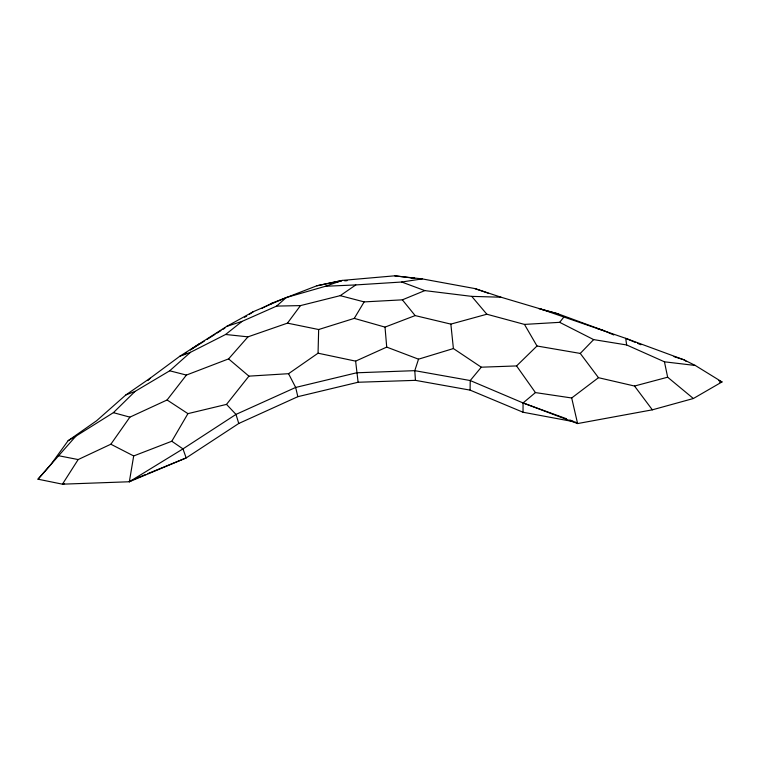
<?xml version="1.0" encoding="UTF-8"?>
<svg xmlns="http://www.w3.org/2000/svg" width="760" height="760" viewBox="0 0 760 760"><rect width="100%" height="100%" fill="white"/><g stroke="black" fill="none" stroke-linecap="round" stroke-linejoin="round"><path stroke-width="1.14" d="M574.227 421.791L523.032 412.233L523.061 402.952L535.429 392.587L571.691 397.983L598.471 377.691L634.524 386.033L667.65 377.207L693.367 398.515L722 381.938L695.295 365.474L684.067 359.851L625.708 338.333L540.825 309.044L501.001 297.207L474.81 288.553L422.237 278.901L394.677 275.823L342.228 280.411L316.815 285.788L272.422 302.964L262.095 308.227M523.032 412.233L470.088 390.117L470.231 380.541L481.279 367.194L516.572 365.93L536.997 345.999L580.269 353.428L598.471 377.691M342.228 280.411L325.517 286.263L286.235 297.549L253.355 311.666L226.727 326.391L179.806 356.26L150.138 378.204L125.856 394.934L96.644 420.717L68.115 440.705L50.949 464.388L38 479.19L62.444 484.177L78.166 459.562L110.855 444.22L129.893 417.145L167.086 399.978L186.399 375.07L228.589 358.891L248.919 376.143L288.553 373.692L318.05 353.2L318.659 329.526L354.274 318.383L385.016 327.113L415.14 315.59L450.851 324.111L486.846 314.231L524.466 324.406L559.664 322.335L593.645 339.606L626.639 344.954L664.449 361.808L695.295 365.474M64.581 483.616L62.444 484.177L129.343 481.755L133.684 455.952L171.798 441.237L187.929 413.639L226.518 404.387L248.919 376.143M481.279 367.194L453.406 348.555L418.522 359.176L414.789 370.661L415.445 380.351L470.088 390.117M354.274 318.383L364.144 301.901L402.363 299.839L424.783 290.605L471.741 296.381L501.001 297.207M179.806 356.26L190.523 352.288L225.615 334.476L247.969 336.851L287.46 323.142L300.466 305.606L340.233 295.649L355.822 284.924L401.717 282.017L422.237 278.901M559.664 322.335L563.625 317.347M38 479.19L75.8 436.221L113.392 412.661L135.052 391.409L169.708 370.794L190.523 352.288M228.589 358.891L247.969 336.851M148.105 380.399L150.138 378.204M580.269 353.428L593.645 339.606M226.727 326.391L242.079 321.385L276.63 306.09L286.235 297.549M225.615 334.476L242.079 321.385M183.777 354.72L186.599 352.63M199.424 343.672L190.342 349.913L204.202 341.192M270.465 304.276L272.422 302.964M249.498 314.212L253.355 311.666M415.445 380.351L358.102 382.251L297.834 396.682L238.763 423.481L186.181 457.919L129.343 481.755L182.97 448.894L235.989 414.399L295.668 387.448L356.659 372.79L414.789 370.661L470.231 380.541L523.061 402.952L577.6 423.567L652.346 409.83L693.367 398.515M207.157 339.33L215.032 334.343M216.999 333.099L220.941 330.609M222.908 329.365L224.874 328.12M68.115 440.705L75.8 436.221M244.54 317.272L246.61 316.131M129.343 481.755L132.848 479.873M318.05 353.2L355.623 361.133L386.716 347.101L418.522 359.176M134.824 478.952L145.749 474.477M147.934 473.584L186.181 457.919L182.97 448.894L171.798 441.237M125.856 394.934L135.052 391.409M335.502 282.312L341.154 281.067M316.815 285.788L338.779 281.219M719.72 382.242L722 381.938L718.827 380.655M344.707 280.839L347.073 280.687M325.517 286.263L355.822 284.924M276.63 306.09L300.466 305.606M411.322 278.274L414.741 278.302L394.677 275.823M58.577 455.724L78.166 459.562M287.46 323.142L318.659 329.526M169.708 370.794L186.399 375.07M340.233 295.649L364.144 301.901M538.869 308.655L558.106 313.842L604.162 330.771L613.785 334.96M113.392 412.661L129.893 417.145M540.825 309.044L558.106 313.842M674.006 356.639L684.067 359.851L685.976 361.238M597.065 328.444L604.162 330.771M474.81 288.553L488.214 293.17M523.061 402.952L566.485 418.769M569.819 419.985L573.163 421.202M401.717 282.017L424.783 290.605M635.464 342.456L625.708 338.333L626.639 344.954M637.64 343.368L640.889 344.745M110.855 444.22L133.684 455.952M167.086 399.978L187.929 413.639M575.386 422.009L577.6 423.567L571.691 397.983M226.518 404.387L235.989 414.399L238.763 423.481M471.741 296.381L486.846 314.231M402.363 299.839L415.14 315.59M634.524 386.033L652.346 409.83M516.572 365.93L535.429 392.587M524.466 324.406L536.997 345.999M288.553 373.692L295.668 387.448L297.834 396.682M664.449 361.808L667.65 377.207M358.102 382.251L355.623 361.133M450.851 324.111L453.406 348.555M385.016 327.113L386.716 347.101"/></g></svg>
